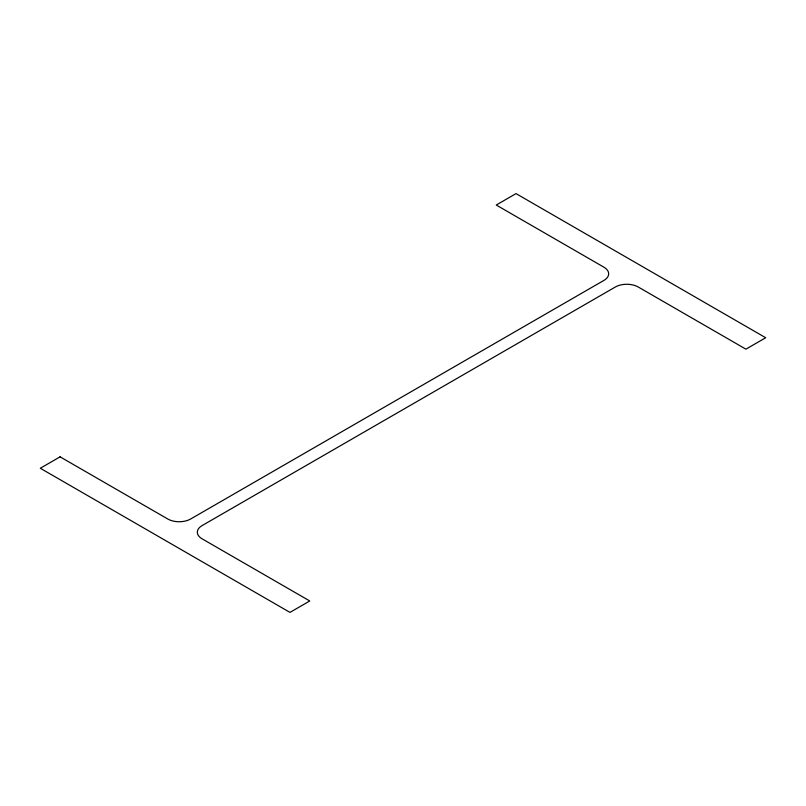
<?xml version="1.0" encoding="UTF-8"?>
<svg xmlns="http://www.w3.org/2000/svg" width="806" height="806" viewBox="0 0 806 806"><rect width="100%" height="100%" fill="white"/><g stroke="black" fill="none" stroke-linecap="round" stroke-linejoin="round"><path stroke-width="1.21" d="M60.087 456.831L40.3 468.256L289.969 612.399L309.756 600.974L202.054 538.791A16.15 9.319 0 0 1 202.054 525.613L615.371 286.986A16.15 9.319 0 0 1 638.201 286.986L745.913 349.169L765.7 337.744L516.031 193.601L496.244 205.026L603.946 267.209A16.15 9.319 0 0 1 603.946 280.387L190.629 519.014A16.15 9.319 0 0 1 167.799 519.014L60.087 456.831"/></g></svg>
